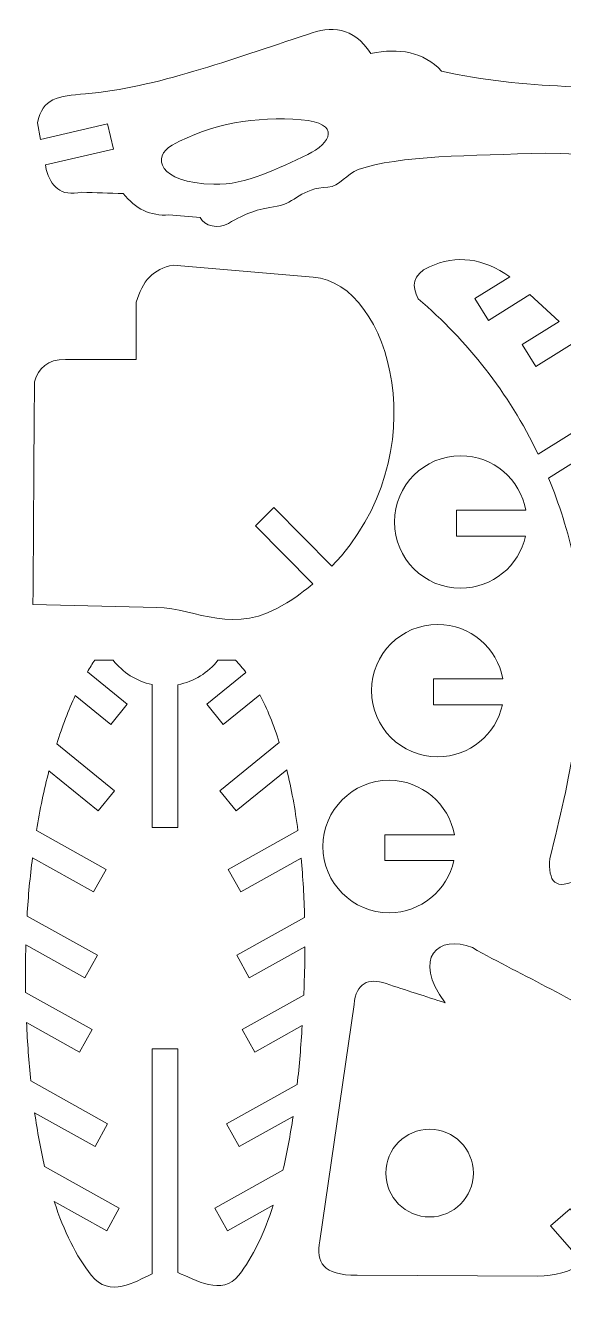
# Model space of a CAD drawing. Header units: centimetres. Extents: x -19.4 to 21, y -16.1 to 15.6.
# Drawn here: x -19.13 to -12.68, y 0.33 to 15.59 of the extents above; entities that cross this region are included whole.
import ezdxf

# ---------------------------------------------------------------- set-up
doc = ezdxf.new("R2010")
doc.units = ezdxf.units.CM
doc.header["$MEASUREMENT"] = 0
doc.layers.add('Layer 1', color=7, linetype='Continuous')

msp = doc.modelspace()

# ---------------------------------------------------------------- linework, layer by layer
at = {"layer": 'Layer 1', "color": 250, "lineweight": 5}
for points, knots in [([(-18.88224, 13.85908), (-18.88224, 13.85908), (-18.89256, 13.91378), (-18.89256, 13.91378), (-18.89256, 13.91378), (-18.89256, 13.91378), (-18.07822, 14.10305), (-18.07822, 14.10305), (-18.07822, 14.10305), (-18.07822, 14.10305), (-18.14843, 14.40501), (-18.14843, 14.40501), (-18.14843, 14.40501), (-18.14843, 14.40501), (-18.95025, 14.21863), (-18.95025, 14.21863), (-18.95025, 14.21863), (-18.95025, 14.21863), (-18.98815, 14.41889), (-18.98815, 14.41889), (-18.98815, 14.41889), (-18.92829, 14.71644), (-18.74181, 14.73772), (-18.41321, 14.76688), (-18.41321, 14.76688), (-17.55626, 14.84294), (-16.68815, 15.17257), (-15.75033, 15.47799), (-15.75033, 15.47799), (-15.46761, 15.58591), (-15.20546, 15.57033), (-14.99383, 15.25104), (-14.99383, 15.25104), (-14.65144, 15.32054), (-14.36102, 15.26862), (-14.14655, 15.03922), (-14.14655, 15.03922), (-13.15019, 14.81315), (-12.17665, 14.84686), (-11.1962, 14.8274), (-11.1962, 14.8274), (-11.04724, 14.82445), (-10.91253, 14.84739), (-10.81795, 14.6761), (-10.81795, 14.6761), (-10.72311, 14.50432), (-10.55132, 14.47687), (-10.27327, 14.41889), (-10.27327, 14.41889), (-9.06781, 14.16753), (-8.24112, 13.64141), (-7.74656, 12.93615), (-7.74656, 12.93615), (-7.47153, 12.54395), (-7.82591, 12.41907), (-8.0189, 12.61842), (-8.0189, 12.61842), (-9.0712, 13.7054), (-10.85701, 14.01413), (-12.90589, 14.05577), (-12.90589, 14.05577), (-13.7956, 14.02563), (-14.65941, 14.02789), (-15.14513, 13.85908), (-15.14513, 13.85908), (-15.27748, 13.81309), (-15.3682, 13.65138), (-15.50825, 13.64726), (-15.50825, 13.64726), (-15.82709, 13.63788), (-15.9007, 13.45421), (-16.11345, 13.42031), (-16.11345, 13.42031), (-16.36743, 13.37985), (-16.48243, 13.33955), (-16.70036, 13.21163), (-16.70036, 13.21163), (-16.81114, 13.1466), (-16.99836, 13.17766), (-17.03638, 13.28414), (-17.03638, 13.28414), (-17.16247, 13.29423), (-17.28855, 13.30432), (-17.41463, 13.3144), (-17.41463, 13.3144), (-17.63174, 13.30049), (-17.8133, 13.38623), (-17.95931, 13.57161), (-17.95931, 13.57161), (-18.12574, 13.57666), (-18.29217, 13.5817), (-18.4586, 13.58674), (-18.4586, 13.58674), (-18.71181, 13.53336), (-18.82814, 13.65617), (-18.88224, 13.85908)], [0, 0, 0, 0, 0.04166667, 0.04166667, 0.04166667, 0.04166667, 0.08333333, 0.08333333, 0.08333333, 0.08333333, 0.125, 0.125, 0.125, 0.125, 0.16666667, 0.16666667, 0.16666667, 0.16666667, 0.20833333, 0.20833333, 0.20833333, 0.20833333, 0.25, 0.25, 0.25, 0.25, 0.29166667, 0.29166667, 0.29166667, 0.29166667, 0.33333333, 0.33333333, 0.33333333, 0.33333333, 0.375, 0.375, 0.375, 0.375, 0.41666667, 0.41666667, 0.41666667, 0.41666667, 0.45833333, 0.45833333, 0.45833333, 0.45833333, 0.5, 0.5, 0.5, 0.5, 0.54166667, 0.54166667, 0.54166667, 0.54166667, 0.58333333, 0.58333333, 0.58333333, 0.58333333, 0.625, 0.625, 0.625, 0.625, 0.66666667, 0.66666667, 0.66666667, 0.66666667, 0.70833333, 0.70833333, 0.70833333, 0.70833333, 0.75, 0.75, 0.75, 0.75, 0.79166667, 0.79166667, 0.79166667, 0.79166667, 0.83333333, 0.83333333, 0.83333333, 0.83333333, 0.875, 0.875, 0.875, 0.875, 0.91666667, 0.91666667, 0.91666667, 0.91666667, 0.95833333, 0.95833333, 0.95833333, 0.95833333, 1, 1, 1, 1]), ([(-17.3745, 14.1505), (-17.6142, 14.01743), (-17.55389, 13.70021), (-16.874, 13.6825), (-16.874, 13.6825), (-16.48082, 13.67226), (-16.10597, 13.87379), (-15.7495, 14.04), (-15.7495, 14.04), (-15.47629, 14.16739), (-15.33896, 14.41722), (-15.8275, 14.456), (-15.8275, 14.456), (-16.36425, 14.49861), (-16.90464, 14.41136), (-17.3745, 14.1505)], [0, 0, 0, 0, 0.25, 0.25, 0.25, 0.25, 0.5, 0.5, 0.5, 0.5, 0.75, 0.75, 0.75, 0.75, 1, 1, 1, 1]), ([(-14.424, 12.30848), (-14.506, 12.45961), (-14.49999, 12.59877), (-14.29178, 12.69312), (-14.29178, 12.69312), (-13.9667, 12.84043), (-13.64404, 12.79681), (-13.32906, 12.57427), (-13.32906, 12.57427), (-13.32906, 12.57427), (-13.74656, 12.31267), (-13.74656, 12.31267), (-13.74656, 12.31267), (-13.74656, 12.31267), (-13.58194, 12.04993), (-13.58194, 12.04993), (-13.58194, 12.04993), (-13.58194, 12.04993), (-13.08836, 12.3592), (-13.08836, 12.3592), (-13.08836, 12.3592), (-13.08836, 12.3592), (-12.73823, 12.03641), (-12.73823, 12.03641), (-12.73823, 12.03641), (-12.73823, 12.03641), (-13.18008, 11.75955), (-13.18008, 11.75955), (-13.18008, 11.75955), (-13.18008, 11.75955), (-13.01546, 11.49681), (-13.01546, 11.49681), (-13.01546, 11.49681), (-13.01546, 11.49681), (-12.46631, 11.84089), (-12.46631, 11.84089), (-12.46631, 11.84089), (-12.16345, 11.86215), (-12.00372, 12.10851), (-11.45506, 11.74354), (-11.45506, 11.74354), (-11.08901, 11.86559), (-10.80071, 11.82436), (-10.56558, 11.67142), (-10.56558, 11.67142), (-10.06476, 11.95589), (-9.56394, 11.99035), (-9.06308, 11.6594), (-9.06308, 11.6594), (-8.07722, 11.62527), (-7.06054, 11.59704), (-6.01, 11.57526), (-6.01, 11.57526), (-5.89468, 11.38519), (-5.77398, 11.22888), (-5.51718, 11.1786), (-5.51718, 11.1786), (-5.3112, 11.13827), (-5.17919, 10.96078), (-5.0484, 10.76992), (-5.0484, 10.76992), (-4.60571, 10.77457), (-4.2698, 10.62494), (-4.06276, 10.28912), (-4.06276, 10.28912), (-3.79432, 10.14488), (-3.4987, 10.04252), (-3.25742, 9.8564), (-3.25742, 9.8564), (-2.99042, 9.65045), (-3.18538, 9.27895), (-3.57756, 9.46583), (-3.57756, 9.46583), (-4.74012, 10.01982), (-5.62658, 10.10537), (-6.57494, 9.616), (-6.57494, 9.616), (-6.79531, 9.54789), (-7.08442, 9.62708), (-7.23604, 9.41166), (-7.23604, 9.41166), (-7.51572, 9.297), (-7.71684, 9.03504), (-7.95724, 8.84672), (-7.95724, 8.84672), (-8.04138, 8.81066), (-8.12552, 8.7746), (-8.20966, 8.73854), (-8.20966, 8.73854), (-8.31068, 8.48298), (-8.45346, 8.26503), (-8.67844, 8.13754), (-8.67844, 8.13754), (-8.86406, 8.03236), (-9.02365, 7.88447), (-9.12318, 7.6327), (-9.12318, 7.6327), (-9.35156, 7.40032), (-9.57994, 7.16793), (-9.80832, 6.93554), (-9.80832, 6.93554), (-9.96859, 6.76726), (-10.12886, 6.59898), (-10.28912, 6.4307), (-10.28912, 6.4307), (-10.46112, 6.26584), (-10.61679, 6.03887), (-10.89452, 6.0855), (-10.89452, 6.0855), (-11.27115, 5.92924), (-11.63981, 5.63361), (-12.04404, 5.68546), (-12.04404, 5.68546), (-12.19045, 5.70423), (-12.33507, 5.44338), (-12.48878, 5.36092), (-12.48878, 5.36092), (-12.79048, 5.19906), (-12.86671, 5.32639), (-12.84938, 5.60132), (-12.84938, 5.60132), (-12.59754, 6.56547), (-12.44809, 7.43274), (-12.45226, 8.20133), (-12.45226, 8.20133), (-12.45226, 8.20133), (-11.67135, 8.62429), (-11.67135, 8.62429), (-11.67135, 8.62429), (-11.67135, 8.62429), (-11.81901, 8.89692), (-11.81901, 8.89692), (-11.81901, 8.89692), (-11.81901, 8.89692), (-12.4651, 8.54698), (-12.4651, 8.54698), (-12.4651, 8.54698), (-12.48041, 8.76292), (-12.50951, 8.97039), (-12.55373, 9.16934), (-12.55373, 9.16934), (-12.63205, 9.52168), (-12.73596, 9.85122), (-12.86247, 10.15958), (-12.86247, 10.15958), (-12.86247, 10.15958), (-12.11287, 10.62926), (-12.11287, 10.62926), (-12.11287, 10.62926), (-12.11287, 10.62926), (-12.27749, 10.892), (-12.27749, 10.892), (-12.27749, 10.892), (-12.27749, 10.892), (-12.98925, 10.44603), (-12.98925, 10.44603), (-12.98925, 10.44603), (-13.34398, 11.19064), (-13.83737, 11.80321), (-14.424, 12.30848)], [0, 0, 0, 0, 0.025, 0.025, 0.025, 0.025, 0.05, 0.05, 0.05, 0.05, 0.075, 0.075, 0.075, 0.075, 0.1, 0.1, 0.1, 0.1, 0.125, 0.125, 0.125, 0.125, 0.15, 0.15, 0.15, 0.15, 0.175, 0.175, 0.175, 0.175, 0.2, 0.2, 0.2, 0.2, 0.225, 0.225, 0.225, 0.225, 0.25, 0.25, 0.25, 0.25, 0.275, 0.275, 0.275, 0.275, 0.3, 0.3, 0.3, 0.3, 0.325, 0.325, 0.325, 0.325, 0.35, 0.35, 0.35, 0.35, 0.375, 0.375, 0.375, 0.375, 0.4, 0.4, 0.4, 0.4, 0.425, 0.425, 0.425, 0.425, 0.45, 0.45, 0.45, 0.45, 0.475, 0.475, 0.475, 0.475, 0.5, 0.5, 0.5, 0.5, 0.525, 0.525, 0.525, 0.525, 0.55, 0.55, 0.55, 0.55, 0.575, 0.575, 0.575, 0.575, 0.6, 0.6, 0.6, 0.6, 0.625, 0.625, 0.625, 0.625, 0.65, 0.65, 0.65, 0.65, 0.675, 0.675, 0.675, 0.675, 0.7, 0.7, 0.7, 0.7, 0.725, 0.725, 0.725, 0.725, 0.75, 0.75, 0.75, 0.75, 0.775, 0.775, 0.775, 0.775, 0.8, 0.8, 0.8, 0.8, 0.825, 0.825, 0.825, 0.825, 0.85, 0.85, 0.85, 0.85, 0.875, 0.875, 0.875, 0.875, 0.9, 0.9, 0.9, 0.9, 0.925, 0.925, 0.925, 0.925, 0.95, 0.95, 0.95, 0.95, 0.975, 0.975, 0.975, 0.975, 1, 1, 1, 1]), ([(-19.04136, 8.64552), (-19.03547, 9.53541), (-19.02958, 10.4253), (-19.02368, 11.3152), (-19.02368, 11.3152), (-18.97283, 11.47651), (-18.86992, 11.58573), (-18.6524, 11.5804), (-18.6524, 11.5804), (-18.36952, 11.5804), (-18.08664, 11.5804), (-17.80376, 11.5804), (-17.80376, 11.5804), (-17.80376, 11.81024), (-17.80376, 12.04008), (-17.80376, 12.26992), (-17.80376, 12.26992), (-17.73454, 12.51486), (-17.59763, 12.67521), (-17.36176, 12.71192), (-17.36176, 12.71192), (-17.36176, 12.71192), (-15.68216, 12.57048), (-15.68216, 12.57048), (-15.68216, 12.57048), (-14.75363, 12.4923), (-14.17783, 10.43287), (-15.46048, 9.10299), (-15.46048, 9.10299), (-15.46048, 9.10299), (-16.15623, 9.80617), (-16.15623, 9.80617), (-16.15623, 9.80617), (-16.15623, 9.80617), (-16.37663, 9.58816), (-16.37663, 9.58816), (-16.37663, 9.58816), (-16.37663, 9.58816), (-15.68782, 8.89199), (-15.68782, 8.89199), (-15.68782, 8.89199), (-15.78386, 8.81186), (-15.88773, 8.73527), (-16.0004, 8.6632), (-16.0004, 8.6632), (-16.63692, 8.25603), (-17.08043, 8.59883), (-17.55624, 8.61016), (-17.55624, 8.61016), (-17.55624, 8.61016), (-19.04136, 8.64552), (-19.04136, 8.64552)], [0, 0, 0, 0, 0.07692308, 0.07692308, 0.07692308, 0.07692308, 0.15384615, 0.15384615, 0.15384615, 0.15384615, 0.23076923, 0.23076923, 0.23076923, 0.23076923, 0.30769231, 0.30769231, 0.30769231, 0.30769231, 0.38461538, 0.38461538, 0.38461538, 0.38461538, 0.46153846, 0.46153846, 0.46153846, 0.46153846, 0.53846154, 0.53846154, 0.53846154, 0.53846154, 0.61538462, 0.61538462, 0.61538462, 0.61538462, 0.69230769, 0.69230769, 0.69230769, 0.69230769, 0.76923077, 0.76923077, 0.76923077, 0.76923077, 0.84615385, 0.84615385, 0.84615385, 0.84615385, 0.92307692, 0.92307692, 0.92307692, 0.92307692, 1, 1, 1, 1]), ([(-13.91609, 8.84014), (-13.53586, 8.84014), (-13.21805, 9.10765), (-13.14049, 9.46467), (-13.14049, 9.46467), (-13.14049, 9.46467), (-13.96728, 9.46467), (-13.96728, 9.46467), (-13.96728, 9.46467), (-13.96728, 9.46467), (-13.96728, 9.77467), (-13.96728, 9.77467), (-13.96728, 9.77467), (-13.96728, 9.77467), (-13.13481, 9.77467), (-13.13481, 9.77467), (-13.13481, 9.77467), (-13.20128, 10.14584), (-13.52583, 10.42765), (-13.91609, 10.42765), (-13.91609, 10.42765), (-14.35439, 10.42765), (-14.70984, 10.0722), (-14.70984, 9.63389), (-14.70984, 9.63389), (-14.70984, 9.19559), (-14.35439, 8.84014), (-13.91609, 8.84014)], [0, 0, 0, 0, 0.14285714, 0.14285714, 0.14285714, 0.14285714, 0.28571429, 0.28571429, 0.28571429, 0.28571429, 0.42857143, 0.42857143, 0.42857143, 0.42857143, 0.57142857, 0.57142857, 0.57142857, 0.57142857, 0.71428571, 0.71428571, 0.71428571, 0.71428571, 0.85714286, 0.85714286, 0.85714286, 0.85714286, 1, 1, 1, 1]), ([(-14.19176, 6.81856), (-13.81153, 6.81856), (-13.49372, 7.08607), (-13.41616, 7.44309), (-13.41616, 7.44309), (-13.41616, 7.44309), (-14.24295, 7.44309), (-14.24295, 7.44309), (-14.24295, 7.44309), (-14.24295, 7.44309), (-14.24295, 7.75309), (-14.24295, 7.75309), (-14.24295, 7.75309), (-14.24295, 7.75309), (-13.41048, 7.75309), (-13.41048, 7.75309), (-13.41048, 7.75309), (-13.47695, 8.12426), (-13.8015, 8.40607), (-14.19176, 8.40607), (-14.19176, 8.40607), (-14.63006, 8.40607), (-14.98551, 8.05062), (-14.98551, 7.61231), (-14.98551, 7.61231), (-14.98551, 7.17401), (-14.63006, 6.81856), (-14.19176, 6.81856)], [0, 0, 0, 0, 0.14285714, 0.14285714, 0.14285714, 0.14285714, 0.28571429, 0.28571429, 0.28571429, 0.28571429, 0.42857143, 0.42857143, 0.42857143, 0.42857143, 0.57142857, 0.57142857, 0.57142857, 0.57142857, 0.71428571, 0.71428571, 0.71428571, 0.71428571, 0.85714286, 0.85714286, 0.85714286, 0.85714286, 1, 1, 1, 1]), ([(-17.30386, 0.63588), (-17.10338, 0.55431), (-16.77097, 0.3509), (-16.57467, 0.60519), (-16.57467, 0.60519), (-16.40564, 0.82417), (-16.2698, 1.10951), (-16.16154, 1.44473), (-16.16154, 1.44473), (-16.16154, 1.44473), (-16.7103, 1.13874), (-16.7103, 1.13874), (-16.7103, 1.13874), (-16.7103, 1.13874), (-16.86127, 1.40949), (-16.86127, 1.40949), (-16.86127, 1.40949), (-16.86127, 1.40949), (-16.04587, 1.86416), (-16.04587, 1.86416), (-16.04587, 1.86416), (-15.9982, 2.06722), (-15.95807, 2.28321), (-15.92462, 2.50943), (-15.92462, 2.50943), (-15.92462, 2.50943), (-16.5699, 2.14962), (-16.5699, 2.14962), (-16.5699, 2.14962), (-16.5699, 2.14962), (-16.72087, 2.42037), (-16.72087, 2.42037), (-16.72087, 2.42037), (-16.72087, 2.42037), (-15.87526, 2.89188), (-15.87526, 2.89188), (-15.87526, 2.89188), (-15.84986, 3.11962), (-15.83016, 3.35547), (-15.81534, 3.59704), (-15.81534, 3.59704), (-15.81534, 3.59704), (-16.38409, 3.2799), (-16.38409, 3.2799), (-16.38409, 3.2799), (-16.38409, 3.2799), (-16.53506, 3.55065), (-16.53506, 3.55065), (-16.53506, 3.55065), (-16.53506, 3.55065), (-15.79671, 3.96236), (-15.79671, 3.96236), (-15.79671, 3.96236), (-15.79267, 4.06074), (-15.7893, 4.15986), (-15.78664, 4.25953), (-15.78664, 4.25953), (-15.78411, 4.35411), (-15.78269, 4.44803), (-15.78233, 4.54117), (-15.78233, 4.54117), (-15.78233, 4.54117), (-16.44961, 4.1691), (-16.44961, 4.1691), (-16.44961, 4.1691), (-16.44961, 4.1691), (-16.60058, 4.43985), (-16.60058, 4.43985), (-16.60058, 4.43985), (-16.60058, 4.43985), (-15.78621, 4.89395), (-15.78621, 4.89395), (-15.78621, 4.89395), (-15.79258, 5.13764), (-15.80665, 5.37463), (-15.82822, 5.6026), (-15.82822, 5.6026), (-15.82822, 5.6026), (-16.55257, 5.1987), (-16.55257, 5.1987), (-16.55257, 5.1987), (-16.55257, 5.1987), (-16.70354, 5.46945), (-16.70354, 5.46945), (-16.70354, 5.46945), (-16.70354, 5.46945), (-15.86606, 5.93643), (-15.86606, 5.93643), (-15.86606, 5.93643), (-15.90038, 6.19459), (-15.94509, 6.43857), (-16.00001, 6.66444), (-16.00001, 6.66444), (-16.00001, 6.66444), (-16.60662, 6.17176), (-16.60662, 6.17176), (-16.60662, 6.17176), (-16.60662, 6.17176), (-16.80206, 6.41239), (-16.80206, 6.41239), (-16.80206, 6.41239), (-16.80206, 6.41239), (-16.09036, 6.99043), (-16.09036, 6.99043), (-16.09036, 6.99043), (-16.15755, 7.20397), (-16.23542, 7.39625), (-16.3238, 7.56287), (-16.3238, 7.56287), (-16.3238, 7.56287), (-16.76111, 7.20769), (-16.76111, 7.20769), (-16.76111, 7.20769), (-16.76111, 7.20769), (-16.95655, 7.44832), (-16.95655, 7.44832), (-16.95655, 7.44832), (-16.95655, 7.44832), (-16.48929, 7.82782), (-16.48929, 7.82782), (-16.48929, 7.82782), (-16.52989, 7.88249), (-16.57214, 7.93267), (-16.6161, 7.9779), (-16.6161, 7.9779), (-16.6161, 7.9779), (-16.82481, 7.9779), (-16.82481, 7.9779), (-16.82481, 7.9779), (-16.94108, 7.82772), (-17.10999, 7.72039), (-17.30387, 7.68361), (-17.30387, 7.68361), (-17.30387, 7.68361), (-17.30385, 5.96992), (-17.30385, 5.96992), (-17.30385, 5.96992), (-17.30385, 5.96992), (-17.61386, 5.96995), (-17.61386, 5.96995), (-17.61386, 5.96995), (-17.61386, 5.96995), (-17.61388, 7.68608), (-17.61388, 7.68608), (-17.61388, 7.68608), (-17.80251, 7.72504), (-17.9667, 7.83098), (-18.08047, 7.9779), (-18.08047, 7.9779), (-18.08047, 7.9779), (-18.30168, 7.9779), (-18.30168, 7.9779), (-18.30168, 7.9779), (-18.33147, 7.93304), (-18.36065, 7.8858), (-18.38923, 7.83643), (-18.38923, 7.83643), (-18.38923, 7.83643), (-17.91131, 7.44829), (-17.91131, 7.44829), (-17.91131, 7.44829), (-17.91131, 7.44829), (-18.10681, 7.20775), (-18.10681, 7.20775), (-18.10681, 7.20775), (-18.10681, 7.20775), (-18.53443, 7.55502), (-18.53443, 7.55502), (-18.53443, 7.55502), (-18.61543, 7.37966), (-18.68983, 7.18482), (-18.75665, 6.97343), (-18.75665, 6.97343), (-18.75665, 6.97343), (-18.0658, 6.41236), (-18.0658, 6.41236), (-18.0658, 6.41236), (-18.0658, 6.41236), (-18.2613, 6.17182), (-18.2613, 6.17182), (-18.2613, 6.17182), (-18.2613, 6.17182), (-18.84962, 6.64959), (-18.84962, 6.64959), (-18.84962, 6.64959), (-18.90791, 6.42541), (-18.95821, 6.18635), (-18.99953, 5.93512), (-18.99953, 5.93512), (-18.99953, 5.93512), (-18.16432, 5.46942), (-18.16432, 5.46942), (-18.16432, 5.46942), (-18.16432, 5.46942), (-18.31537, 5.19875), (-18.31537, 5.19875), (-18.31537, 5.19875), (-18.31537, 5.19875), (-19.04744, 5.60691), (-19.04744, 5.60691), (-19.04744, 5.60691), (-19.07618, 5.38249), (-19.09795, 5.14991), (-19.11207, 4.91086), (-19.11207, 4.91086), (-19.11207, 4.91086), (-18.26728, 4.43982), (-18.26728, 4.43982), (-18.26728, 4.43982), (-18.26728, 4.43982), (-18.41834, 4.16915), (-18.41834, 4.16915), (-18.41834, 4.16915), (-18.41834, 4.16915), (-19.12696, 4.56424), (-19.12696, 4.56424), (-19.12696, 4.56424), (-19.1297, 4.46358), (-19.13113, 4.36198), (-19.13113, 4.25953), (-19.13113, 4.25953), (-19.13113, 4.17072), (-19.13035, 4.08231), (-19.12882, 3.99446), (-19.12882, 3.99446), (-19.12882, 3.99446), (-18.3328, 3.55062), (-18.3328, 3.55062), (-18.3328, 3.55062), (-18.3328, 3.55062), (-18.48385, 3.27995), (-18.48385, 3.27995), (-18.48385, 3.27995), (-18.48385, 3.27995), (-19.11792, 3.63347), (-19.11792, 3.63347), (-19.11792, 3.63347), (-19.10757, 3.39411), (-19.09104, 3.16009), (-19.06786, 2.93381), (-19.06786, 2.93381), (-19.06786, 2.93381), (-18.14699, 2.42034), (-18.14699, 2.42034), (-18.14699, 2.42034), (-18.14699, 2.42034), (-18.29804, 2.14967), (-18.29804, 2.14967), (-18.29804, 2.14967), (-18.29804, 2.14967), (-19.02138, 2.55296), (-19.02138, 2.55296), (-19.02138, 2.55296), (-18.98918, 2.3274), (-18.94948, 2.11173), (-18.90189, 1.90867), (-18.90189, 1.90867), (-18.90189, 1.90867), (-18.00659, 1.40946), (-18.00659, 1.40946), (-18.00659, 1.40946), (-18.00659, 1.40946), (-18.15764, 1.13879), (-18.15764, 1.13879), (-18.15764, 1.13879), (-18.15764, 1.13879), (-18.7861, 1.48918), (-18.7861, 1.48918), (-18.7861, 1.48918), (-18.67088, 1.13285), (-18.52439, 0.83155), (-18.3431, 0.60519), (-18.3431, 0.60519), (-18.11896, 0.32533), (-17.82406, 0.52468), (-17.61387, 0.62102), (-17.61387, 0.62102), (-17.61387, 0.62102), (-17.61391, 3.3188), (-17.61391, 3.3188), (-17.61391, 3.3188), (-17.61391, 3.3188), (-17.3039, 3.31877), (-17.3039, 3.31877), (-17.3039, 3.31877), (-17.3039, 3.31877), (-17.30386, 0.63588), (-17.30386, 0.63588)], [0, 0, 0, 0, 0.01388889, 0.01388889, 0.01388889, 0.01388889, 0.02777778, 0.02777778, 0.02777778, 0.02777778, 0.04166667, 0.04166667, 0.04166667, 0.04166667, 0.05555556, 0.05555556, 0.05555556, 0.05555556, 0.06944444, 0.06944444, 0.06944444, 0.06944444, 0.08333333, 0.08333333, 0.08333333, 0.08333333, 0.09722222, 0.09722222, 0.09722222, 0.09722222, 0.11111111, 0.11111111, 0.11111111, 0.11111111, 0.125, 0.125, 0.125, 0.125, 0.13888889, 0.13888889, 0.13888889, 0.13888889, 0.15277778, 0.15277778, 0.15277778, 0.15277778, 0.16666667, 0.16666667, 0.16666667, 0.16666667, 0.18055556, 0.18055556, 0.18055556, 0.18055556, 0.19444444, 0.19444444, 0.19444444, 0.19444444, 0.20833333, 0.20833333, 0.20833333, 0.20833333, 0.22222222, 0.22222222, 0.22222222, 0.22222222, 0.23611111, 0.23611111, 0.23611111, 0.23611111, 0.25, 0.25, 0.25, 0.25, 0.26388889, 0.26388889, 0.26388889, 0.26388889, 0.27777778, 0.27777778, 0.27777778, 0.27777778, 0.29166667, 0.29166667, 0.29166667, 0.29166667, 0.30555556, 0.30555556, 0.30555556, 0.30555556, 0.31944444, 0.31944444, 0.31944444, 0.31944444, 0.33333333, 0.33333333, 0.33333333, 0.33333333, 0.34722222, 0.34722222, 0.34722222, 0.34722222, 0.36111111, 0.36111111, 0.36111111, 0.36111111, 0.375, 0.375, 0.375, 0.375, 0.38888889, 0.38888889, 0.38888889, 0.38888889, 0.40277778, 0.40277778, 0.40277778, 0.40277778, 0.41666667, 0.41666667, 0.41666667, 0.41666667, 0.43055556, 0.43055556, 0.43055556, 0.43055556, 0.44444444, 0.44444444, 0.44444444, 0.44444444, 0.45833333, 0.45833333, 0.45833333, 0.45833333, 0.47222222, 0.47222222, 0.47222222, 0.47222222, 0.48611111, 0.48611111, 0.48611111, 0.48611111, 0.5, 0.5, 0.5, 0.5, 0.51388889, 0.51388889, 0.51388889, 0.51388889, 0.52777778, 0.52777778, 0.52777778, 0.52777778, 0.54166667, 0.54166667, 0.54166667, 0.54166667, 0.55555556, 0.55555556, 0.55555556, 0.55555556, 0.56944444, 0.56944444, 0.56944444, 0.56944444, 0.58333333, 0.58333333, 0.58333333, 0.58333333, 0.59722222, 0.59722222, 0.59722222, 0.59722222, 0.61111111, 0.61111111, 0.61111111, 0.61111111, 0.625, 0.625, 0.625, 0.625, 0.63888889, 0.63888889, 0.63888889, 0.63888889, 0.65277778, 0.65277778, 0.65277778, 0.65277778, 0.66666667, 0.66666667, 0.66666667, 0.66666667, 0.68055556, 0.68055556, 0.68055556, 0.68055556, 0.69444444, 0.69444444, 0.69444444, 0.69444444, 0.70833333, 0.70833333, 0.70833333, 0.70833333, 0.72222222, 0.72222222, 0.72222222, 0.72222222, 0.73611111, 0.73611111, 0.73611111, 0.73611111, 0.75, 0.75, 0.75, 0.75, 0.76388889, 0.76388889, 0.76388889, 0.76388889, 0.77777778, 0.77777778, 0.77777778, 0.77777778, 0.79166667, 0.79166667, 0.79166667, 0.79166667, 0.80555556, 0.80555556, 0.80555556, 0.80555556, 0.81944444, 0.81944444, 0.81944444, 0.81944444, 0.83333333, 0.83333333, 0.83333333, 0.83333333, 0.84722222, 0.84722222, 0.84722222, 0.84722222, 0.86111111, 0.86111111, 0.86111111, 0.86111111, 0.875, 0.875, 0.875, 0.875, 0.88888889, 0.88888889, 0.88888889, 0.88888889, 0.90277778, 0.90277778, 0.90277778, 0.90277778, 0.91666667, 0.91666667, 0.91666667, 0.91666667, 0.93055556, 0.93055556, 0.93055556, 0.93055556, 0.94444444, 0.94444444, 0.94444444, 0.94444444, 0.95833333, 0.95833333, 0.95833333, 0.95833333, 0.97222222, 0.97222222, 0.97222222, 0.97222222, 0.98611111, 0.98611111, 0.98611111, 0.98611111, 1, 1, 1, 1]), ([(-14.77373, 4.95013), (-14.3935, 4.95013), (-14.07569, 5.21764), (-13.99813, 5.57466), (-13.99813, 5.57466), (-13.99813, 5.57466), (-14.82492, 5.57466), (-14.82492, 5.57466), (-14.82492, 5.57466), (-14.82492, 5.57466), (-14.82492, 5.88466), (-14.82492, 5.88466), (-14.82492, 5.88466), (-14.82492, 5.88466), (-13.99245, 5.88466), (-13.99245, 5.88466), (-13.99245, 5.88466), (-14.05892, 6.25583), (-14.38347, 6.53764), (-14.77373, 6.53764), (-14.77373, 6.53764), (-15.21203, 6.53764), (-15.56748, 6.18219), (-15.56748, 5.74388), (-15.56748, 5.74388), (-15.56748, 5.30558), (-15.21203, 4.95013), (-14.77373, 4.95013)], [0, 0, 0, 0, 0.14285714, 0.14285714, 0.14285714, 0.14285714, 0.28571429, 0.28571429, 0.28571429, 0.28571429, 0.42857143, 0.42857143, 0.42857143, 0.42857143, 0.57142857, 0.57142857, 0.57142857, 0.57142857, 0.71428571, 0.71428571, 0.71428571, 0.71428571, 0.85714286, 0.85714286, 0.85714286, 0.85714286, 1, 1, 1, 1]), ([(-15.19388, 3.85116), (-15.16776, 4.10968), (-15.02808, 4.17205), (-14.81068, 4.10024), (-14.81068, 4.10024), (-14.57438, 4.0236), (-14.33807, 3.94696), (-14.10176, 3.87032), (-14.10176, 3.87032), (-14.5061, 4.41231), (-14.18238, 4.69785), (-13.77604, 4.53134), (-13.77604, 4.53134), (-13.15654, 4.18326), (-12.49822, 3.89666), (-11.91752, 3.48712), (-11.91752, 3.48712), (-11.09686, 2.90836), (-11.6247, 1.51775), (-12.04206, 1.07296), (-12.04206, 1.07296), (-12.09034, 1.0215), (-12.14011, 0.97298), (-12.19138, 0.92794), (-12.19138, 0.92794), (-12.19138, 0.92794), (-12.6051, 1.40225), (-12.6051, 1.40225), (-12.6051, 1.40225), (-12.6051, 1.40225), (-12.83876, 1.1985), (-12.83876, 1.1985), (-12.83876, 1.1985), (-12.83876, 1.1985), (-12.44335, 0.74519), (-12.44335, 0.74519), (-12.44335, 0.74519), (-12.61018, 0.64916), (-12.79174, 0.59308), (-12.99048, 0.59396), (-12.99048, 0.59396), (-12.99048, 0.59396), (-15.15556, 0.60354), (-15.15556, 0.60354), (-15.15556, 0.60354), (-15.57963, 0.60542), (-15.64308, 0.75898), (-15.60582, 1.01548), (-15.60582, 1.01548), (-15.60582, 1.01548), (-15.19388, 3.85116), (-15.19388, 3.85116)], [0, 0, 0, 0, 0.07692308, 0.07692308, 0.07692308, 0.07692308, 0.15384615, 0.15384615, 0.15384615, 0.15384615, 0.23076923, 0.23076923, 0.23076923, 0.23076923, 0.30769231, 0.30769231, 0.30769231, 0.30769231, 0.38461538, 0.38461538, 0.38461538, 0.38461538, 0.46153846, 0.46153846, 0.46153846, 0.46153846, 0.53846154, 0.53846154, 0.53846154, 0.53846154, 0.61538462, 0.61538462, 0.61538462, 0.61538462, 0.69230769, 0.69230769, 0.69230769, 0.69230769, 0.76923077, 0.76923077, 0.76923077, 0.76923077, 0.84615385, 0.84615385, 0.84615385, 0.84615385, 0.92307692, 0.92307692, 0.92307692, 0.92307692, 1, 1, 1, 1]), ([(-14.28858, 1.304), (-13.99875, 1.304), (-13.76372, 1.53903), (-13.76372, 1.82886), (-13.76372, 1.82886), (-13.76372, 2.11869), (-13.99875, 2.35372), (-14.28858, 2.35372), (-14.28858, 2.35372), (-14.57841, 2.35372), (-14.81344, 2.11869), (-14.81344, 1.82886), (-14.81344, 1.82886), (-14.81344, 1.53903), (-14.57841, 1.304), (-14.28858, 1.304)], [0, 0, 0, 0, 0.25, 0.25, 0.25, 0.25, 0.5, 0.5, 0.5, 0.5, 0.75, 0.75, 0.75, 0.75, 1, 1, 1, 1])]:
    msp.add_open_spline(points, degree=3, knots=knots, dxfattribs=at)

doc.saveas('drawing.dxf')
